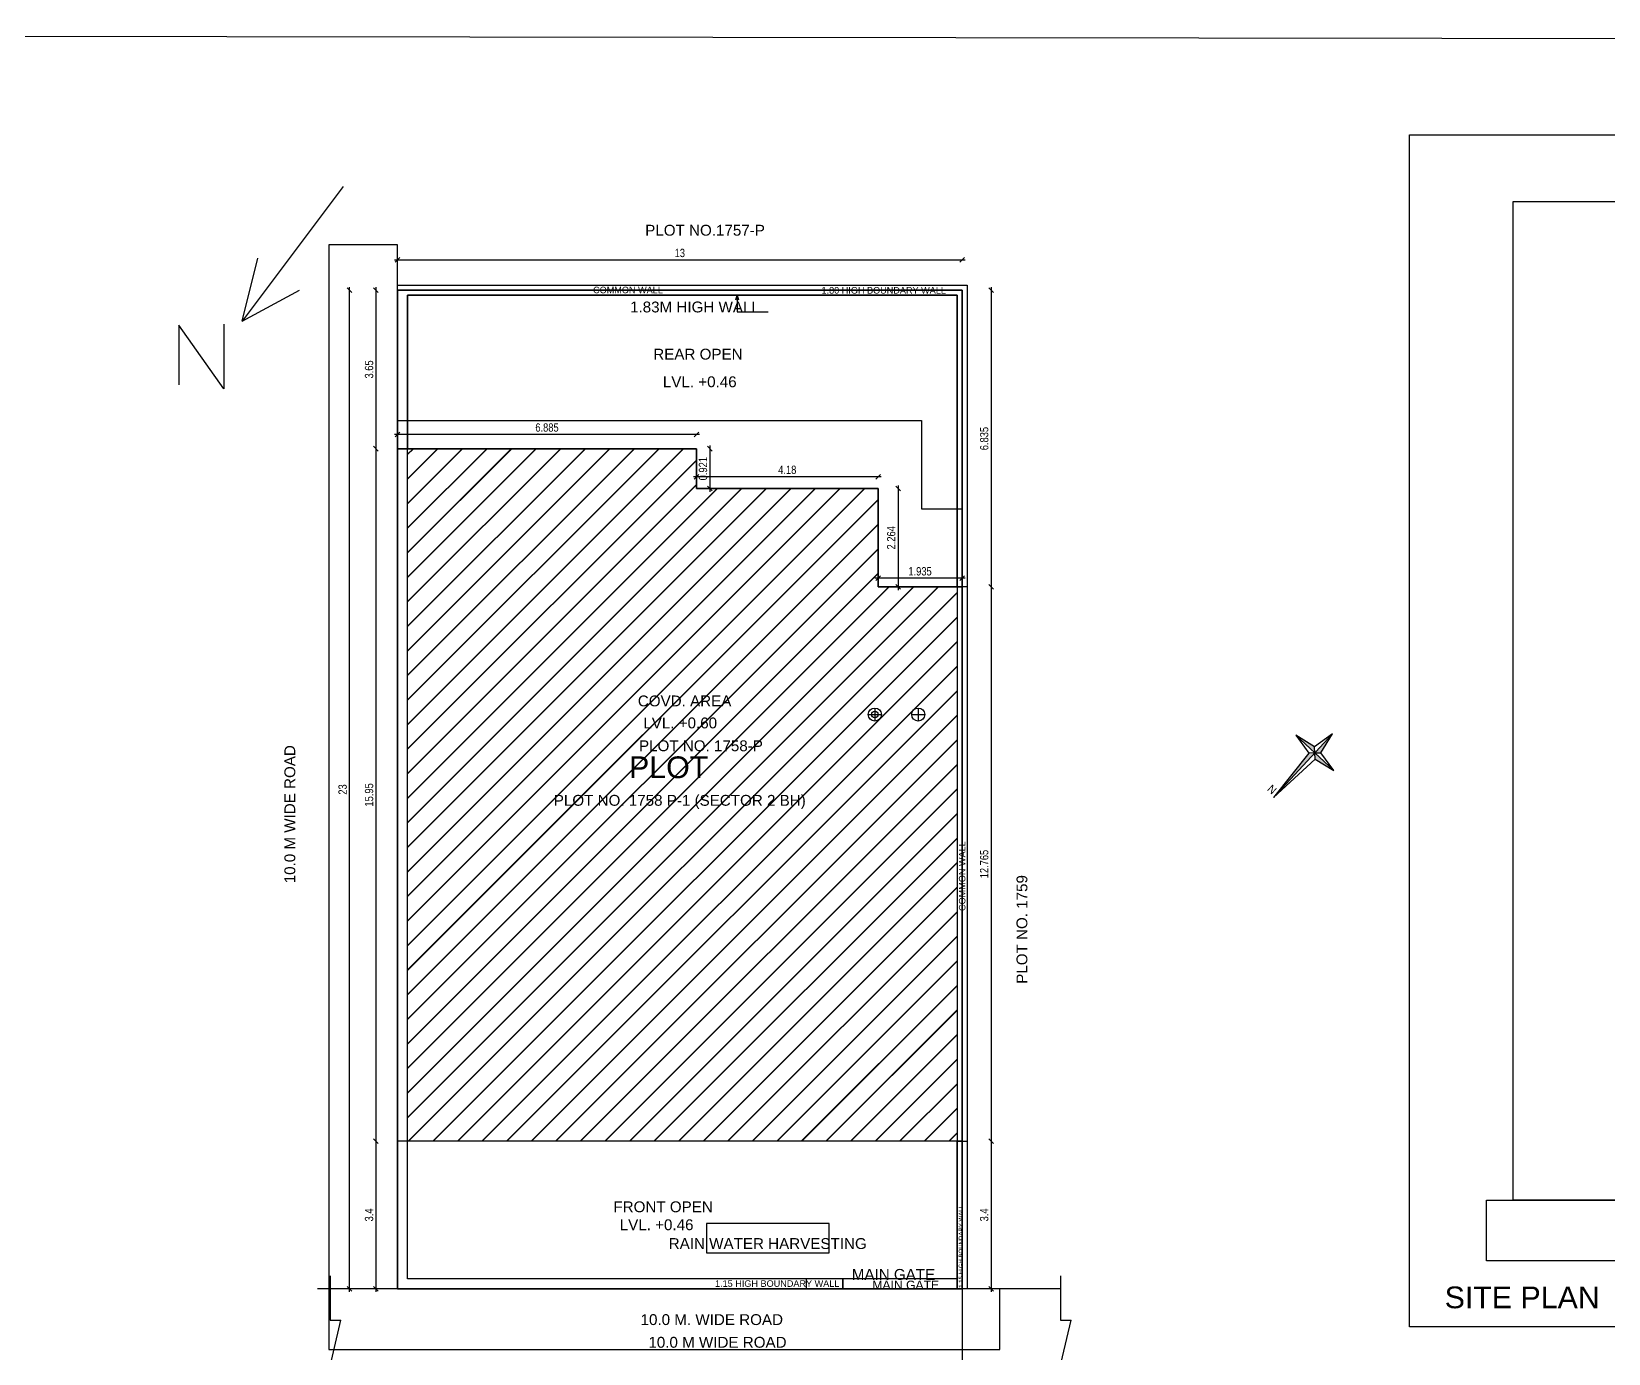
# Model space of a CAD drawing. Header units: metres. Extents: x 0 to 140, y 0 to 47.
# Drawn here: x 85.04 to 121.35, y 16.35 to 46.79 of the extents above; entities that cross this region are included whole.
import ezdxf

# ---------------------------------------------------------------- set-up
doc = ezdxf.new("R2010")
doc.units = ezdxf.units.M
doc.header["$PDMODE"] = 3
doc.header["$PDSIZE"] = -3
doc.linetypes.add('DASHED', pattern=[0.75, 0.5, -0.25])
doc.layers.get('0').update_dxf_attribs({"linetype": 'CONTINUOUS'})
doc.layers.get('Defpoints').update_dxf_attribs({"linetype": 'CONTINUOUS'})
for name, color, linetype in [('_BoundaryWall', 252, 'CONTINUOUS'), ('_Building', 52, 'CONTINUOUS'), ('_Flr', 153, 'CONTINUOUS'), ('_Gate', 37, 'CONTINUOUS'), ('_LocationPlan', 211, 'CONTINUOUS'), ('_MainRoad', 20, 'CONTINUOUS'), ('_MarginLine', 253, 'CONTINUOUS'), ('_NETPLOT', 145, 'CONTINUOUS'), ('_Plot', 7, 'CONTINUOUS'), ('_PropWork', 1, 'CONTINUOUS'), ('_ResiFAR', 190, 'CONTINUOUS'), ('_ResiFSI', 190, 'CONTINUOUS'), ('_SitePlan', 50, 'CONTINUOUS'), ('_SubStructure', 32, 'CONTINUOUS'), ('FLOOR-STILT', 3, 'CONTINUOUS'), ('FLOOR01', 132, 'CONTINUOUS'), ('FLOOR02', 114, 'CONTINUOUS')]:
    doc.layers.add(name, color=color, linetype=linetype)
doc.layers.add('TEXT NAME', color=1, linetype='CONTINUOUS', lineweight=20)
doc.styles.add('AR 2.0 mm', font='arial.ttf', dxfattribs={"height": 100})
doc.styles.add('AR 3.0 mm', font='arial.ttf', dxfattribs={"height": 150})
doc.styles.add('DIM', font='arial.ttf', dxfattribs={"width": 0.8})
doc.styles.add('PreDCRFont', font='arial.ttf', dxfattribs={"height": 0.25})
doc.styles.add('tt', font='supef___.ttf', dxfattribs={"height": 3})
doc.dimstyles.new('1 DIM BIG', dxfattribs={"dimscale": 0.06, "dimtxt": 3.2, "dimasz": 1.8, "dimexe": 0.7, "dimexo": 0, "dimgap": 1, "dimtad": 1, "dimdec": 4, "dimdsep": 46, "dimtxsty": 'DIM', "dimblk1": 'OBLIQUE', "dimblk2": 'OBLIQUE', "dimsah": 1, "dimcen": 0, "dimdle": 1.2, "dimse1": 1, "dimse2": 1, "dimclrd": 3, "dimclre": 5, "dimclrt": 256, "dimadec": 0, "dimazin": 0, "dimtfac": 1, "dimtdec": 4, "dimtix": 1, "dimtmove": 2, "dimatfit": 3, "dimldrblk": 'OPEN30', "dimfxl": 0.7, "dimtolj": 1, "dimarcsym": 0})

# ---------------------------------------------------------------- blocks, each defined once
blk = doc.blocks.new('_Oblique')
at = {"color": 0, "linetype": 'ByBlock', "lineweight": -2}
blk.add_line((-0.5, -0.5), (0.5, 0.5), dxfattribs=at)
blk = doc.blocks.new('*D74')
at = {"lineweight": -2, "transparency": 16777216}
blk.add_line((92.359, 17.764), (92.359, 40.908), dxfattribs=at)
at = {"layer": 'Defpoints', "color": 0, "linetype": 'ByBlock', "transparency": 16777216}
for p in [(92.359, 40.836), (93.464, 40.836), (93.464, 17.836)]:
    blk.add_point(p, dxfattribs=at)
at = {"linetype": 'ByBlock', "lineweight": -2, "transparency": 16777216, "xscale": 0.108, "yscale": 0.108, "zscale": 0.108}
for p, rotation in [((92.359, 40.836), 90), ((92.359, 17.836), 270)]:
    blk.add_blockref('_Oblique', p, dxfattribs=dict(at, rotation=rotation))
at = {"linetype": 'ByBlock', "transparency": 16777216, "insert": (92.201, 29.336), "char_height": 0.192, "attachment_point": 5, "rotation": 90, "style": 'DIM', "bg_fill": 3, "box_fill_scale": 1.1, "bg_fill_color": 256, "bg_fill_true_color": 13158600, "bg_fill_transparency": 0}
blk.add_mtext('\\A1;23', dxfattribs=at)
blk = doc.blocks.new('_Open30')
at = {"color": 0, "linetype": 'ByBlock', "lineweight": -2}
for p, q in [((-1, 0.27), (0, 0)), ((0, 0), (-1, -0.27)), ((0, 0), (-1, 0))]:
    blk.add_line(p, q, dxfattribs=at)
blk = doc.blocks.new('*D75')
at = {"lineweight": -2, "transparency": 16777216}
blk.add_line((93.392, 41.535), (106.536, 41.535), dxfattribs=at)
at = {"layer": 'Defpoints', "color": 0, "linetype": 'ByBlock', "transparency": 16777216}
for p in [(106.464, 41.535), (93.464, 40.951), (106.464, 40.836)]:
    blk.add_point(p, dxfattribs=at)
at = {"linetype": 'ByBlock', "lineweight": -2, "transparency": 16777216, "xscale": 0.108, "yscale": 0.108, "zscale": 0.108, "rotation": 180}
blk.add_blockref('_Oblique', (93.464, 41.535), dxfattribs=at)
at = {"linetype": 'ByBlock', "lineweight": -2, "transparency": 16777216, "xscale": 0.108, "yscale": 0.108, "zscale": 0.108}
blk.add_blockref('_Oblique', (106.464, 41.535), dxfattribs=at)
at = {"linetype": 'ByBlock', "transparency": 16777216, "insert": (99.964, 41.693), "char_height": 0.192, "attachment_point": 5, "style": 'DIM', "bg_fill": 3, "box_fill_scale": 1.1, "bg_fill_color": 256, "bg_fill_true_color": 13158600, "bg_fill_transparency": 0}
blk.add_mtext('\\A1;13', dxfattribs=at)
blk = doc.blocks.new('*D76')
at = {"lineweight": -2, "transparency": 16777216}
blk.add_line((92.968, 40.908), (92.968, 37.114), dxfattribs=at)
at = {"layer": 'Defpoints', "color": 0, "linetype": 'ByBlock', "transparency": 16777216}
for p in [(93.464, 40.836), (92.968, 37.186), (93.464, 37.186)]:
    blk.add_point(p, dxfattribs=at)
at = {"linetype": 'ByBlock', "lineweight": -2, "transparency": 16777216, "xscale": 0.108, "yscale": 0.108, "zscale": 0.108}
for p, rotation in [((92.968, 40.836), 90), ((92.968, 37.186), 270)]:
    blk.add_blockref('_Oblique', p, dxfattribs=dict(at, rotation=rotation))
at = {"linetype": 'ByBlock', "transparency": 16777216, "insert": (92.81, 39.011), "char_height": 0.192, "attachment_point": 5, "rotation": 90, "style": 'DIM', "bg_fill": 3, "box_fill_scale": 1.1, "bg_fill_color": 256, "bg_fill_true_color": 13158600, "bg_fill_transparency": 0}
blk.add_mtext('\\A1;3.65', dxfattribs=at)
blk = doc.blocks.new('*D77')
at = {"lineweight": -2, "transparency": 16777216}
blk.add_line((92.968, 37.258), (92.968, 21.164), dxfattribs=at)
at = {"layer": 'Defpoints', "color": 0, "linetype": 'ByBlock', "transparency": 16777216}
for p in [(93.464, 37.186), (92.968, 21.236), (93.464, 21.236)]:
    blk.add_point(p, dxfattribs=at)
at = {"linetype": 'ByBlock', "lineweight": -2, "transparency": 16777216, "xscale": 0.108, "yscale": 0.108, "zscale": 0.108}
for p, rotation in [((92.968, 37.186), 90), ((92.968, 21.236), 270)]:
    blk.add_blockref('_Oblique', p, dxfattribs=dict(at, rotation=rotation))
at = {"linetype": 'ByBlock', "transparency": 16777216, "insert": (92.81, 29.211), "char_height": 0.192, "attachment_point": 5, "rotation": 90, "style": 'DIM', "bg_fill": 3, "box_fill_scale": 1.1, "bg_fill_color": 256, "bg_fill_true_color": 13158600, "bg_fill_transparency": 0}
blk.add_mtext('\\A1;15.95', dxfattribs=at)
blk = doc.blocks.new('*D78')
at = {"lineweight": -2, "transparency": 16777216}
blk.add_line((92.968, 21.308), (92.968, 17.764), dxfattribs=at)
at = {"layer": 'Defpoints', "color": 0, "linetype": 'ByBlock', "transparency": 16777216}
for p in [(93.464, 21.236), (92.968, 17.836), (93.464, 17.836)]:
    blk.add_point(p, dxfattribs=at)
at = {"linetype": 'ByBlock', "lineweight": -2, "transparency": 16777216, "xscale": 0.108, "yscale": 0.108, "zscale": 0.108}
for p, rotation in [((92.968, 21.236), 90), ((92.968, 17.836), 270)]:
    blk.add_blockref('_Oblique', p, dxfattribs=dict(at, rotation=rotation))
at = {"linetype": 'ByBlock', "transparency": 16777216, "insert": (92.81, 19.536), "char_height": 0.192, "attachment_point": 5, "rotation": 90, "style": 'DIM', "bg_fill": 3, "box_fill_scale": 1.1, "bg_fill_color": 256, "bg_fill_true_color": 13158600, "bg_fill_transparency": 0}
blk.add_mtext('\\A1;3.4', dxfattribs=at)
blk = doc.blocks.new('*D79')
at = {"lineweight": -2, "transparency": 16777216}
blk.add_line((100.421, 37.514), (93.392, 37.514), dxfattribs=at)
at = {"layer": 'Defpoints', "color": 0, "linetype": 'ByBlock', "transparency": 16777216}
for p in [(93.464, 37.514), (93.464, 37.186), (100.349, 37.186)]:
    blk.add_point(p, dxfattribs=at)
at = {"linetype": 'ByBlock', "lineweight": -2, "transparency": 16777216, "xscale": 0.108, "yscale": 0.108, "zscale": 0.108, "rotation": 180}
blk.add_blockref('_Oblique', (93.464, 37.514), dxfattribs=at)
at = {"linetype": 'ByBlock', "lineweight": -2, "transparency": 16777216, "xscale": 0.108, "yscale": 0.108, "zscale": 0.108}
blk.add_blockref('_Oblique', (100.349, 37.514), dxfattribs=at)
at = {"linetype": 'ByBlock', "transparency": 16777216, "insert": (96.906, 37.672), "char_height": 0.192, "attachment_point": 5, "style": 'DIM', "bg_fill": 3, "box_fill_scale": 1.1, "bg_fill_color": 256, "bg_fill_true_color": 13158600, "bg_fill_transparency": 0}
blk.add_mtext('\\A1;6.885', dxfattribs=at)
blk = doc.blocks.new('*D80')
at = {"lineweight": -2, "transparency": 16777216}
blk.add_line((100.657, 37.258), (100.657, 36.193), dxfattribs=at)
at = {"linetype": 'ByBlock', "lineweight": -2, "transparency": 16777216, "xscale": 0.108, "yscale": 0.108, "zscale": 0.108}
for p, rotation in [((100.657, 37.186), 90), ((100.657, 36.265), 270)]:
    blk.add_blockref('_Oblique', p, dxfattribs=dict(at, rotation=rotation))
at = {"linetype": 'ByBlock', "transparency": 16777216, "insert": (100.499, 36.725), "char_height": 0.192, "attachment_point": 5, "rotation": 90, "style": 'DIM', "bg_fill": 3, "box_fill_scale": 1.1, "bg_fill_color": 256, "bg_fill_true_color": 13158600, "bg_fill_transparency": 0}
blk.add_mtext('\\A1;0.921', dxfattribs=at)
at = {"layer": 'Defpoints', "color": 0, "linetype": 'ByBlock', "transparency": 16777216}
for p in [(100.349, 37.186), (100.349, 36.265), (100.657, 36.265)]:
    blk.add_point(p, dxfattribs=at)
blk = doc.blocks.new('*D81')
at = {"lineweight": -2, "transparency": 16777216}
blk.add_line((104.601, 36.54), (100.277, 36.54), dxfattribs=at)
at = {"layer": 'Defpoints', "color": 0, "linetype": 'ByBlock', "transparency": 16777216}
for p in [(100.349, 36.54), (100.349, 36.265), (104.529, 36.265)]:
    blk.add_point(p, dxfattribs=at)
at = {"linetype": 'ByBlock', "lineweight": -2, "transparency": 16777216, "xscale": 0.108, "yscale": 0.108, "zscale": 0.108, "rotation": 180}
blk.add_blockref('_Oblique', (100.349, 36.54), dxfattribs=at)
at = {"linetype": 'ByBlock', "lineweight": -2, "transparency": 16777216, "xscale": 0.108, "yscale": 0.108, "zscale": 0.108}
blk.add_blockref('_Oblique', (104.529, 36.54), dxfattribs=at)
at = {"linetype": 'ByBlock', "transparency": 16777216, "insert": (102.439, 36.698), "char_height": 0.192, "attachment_point": 5, "style": 'DIM', "bg_fill": 3, "box_fill_scale": 1.1, "bg_fill_color": 256, "bg_fill_true_color": 13158600, "bg_fill_transparency": 0}
blk.add_mtext('\\A1;4.18', dxfattribs=at)
blk = doc.blocks.new('*D82')
at = {"lineweight": -2, "transparency": 16777216}
blk.add_line((104.991, 36.337), (104.991, 33.929), dxfattribs=at)
at = {"layer": 'Defpoints', "color": 0, "linetype": 'ByBlock', "transparency": 16777216}
for p in [(104.529, 36.265), (104.529, 34.001), (104.991, 34.001)]:
    blk.add_point(p, dxfattribs=at)
at = {"linetype": 'ByBlock', "lineweight": -2, "transparency": 16777216, "xscale": 0.108, "yscale": 0.108, "zscale": 0.108}
for p, rotation in [((104.991, 36.265), 90), ((104.991, 34.001), 270)]:
    blk.add_blockref('_Oblique', p, dxfattribs=dict(at, rotation=rotation))
at = {"linetype": 'ByBlock', "transparency": 16777216, "insert": (104.833, 35.133), "char_height": 0.192, "attachment_point": 5, "rotation": 90, "style": 'DIM', "bg_fill": 3, "box_fill_scale": 1.1, "bg_fill_color": 256, "bg_fill_true_color": 13158600, "bg_fill_transparency": 0}
blk.add_mtext('\\A1;2.264', dxfattribs=at)
blk = doc.blocks.new('*D83')
at = {"lineweight": -2, "transparency": 16777216}
blk.add_line((106.536, 34.202), (104.457, 34.202), dxfattribs=at)
at = {"layer": 'Defpoints', "color": 0, "linetype": 'ByBlock', "transparency": 16777216}
for p in [(104.529, 34.202), (104.529, 34.001), (106.464, 34.001)]:
    blk.add_point(p, dxfattribs=at)
at = {"linetype": 'ByBlock', "lineweight": -2, "transparency": 16777216, "xscale": 0.108, "yscale": 0.108, "zscale": 0.108, "rotation": 180}
blk.add_blockref('_Oblique', (104.529, 34.202), dxfattribs=at)
at = {"linetype": 'ByBlock', "lineweight": -2, "transparency": 16777216, "xscale": 0.108, "yscale": 0.108, "zscale": 0.108}
blk.add_blockref('_Oblique', (106.464, 34.202), dxfattribs=at)
at = {"linetype": 'ByBlock', "transparency": 16777216, "insert": (105.496, 34.36), "char_height": 0.192, "attachment_point": 5, "style": 'DIM', "bg_fill": 3, "box_fill_scale": 1.1, "bg_fill_color": 256, "bg_fill_true_color": 13158600, "bg_fill_transparency": 0}
blk.add_mtext('\\A1;1.935', dxfattribs=at)
blk = doc.blocks.new('*D85')
at = {"lineweight": -2, "transparency": 16777216}
blk.add_line((107.132, 40.908), (107.132, 33.929), dxfattribs=at)
at = {"layer": 'Defpoints', "color": 0, "linetype": 'ByBlock', "transparency": 16777216}
for p in [(104.522, 40.836), (105.904, 34.001), (107.132, 34.001)]:
    blk.add_point(p, dxfattribs=at)
at = {"linetype": 'ByBlock', "lineweight": -2, "transparency": 16777216, "xscale": 0.108, "yscale": 0.108, "zscale": 0.108}
for p, rotation in [((107.132, 40.836), 90), ((107.132, 34.001), 270)]:
    blk.add_blockref('_Oblique', p, dxfattribs=dict(at, rotation=rotation))
at = {"linetype": 'ByBlock', "transparency": 16777216, "insert": (106.974, 37.418), "char_height": 0.192, "attachment_point": 5, "rotation": 90, "style": 'DIM', "bg_fill": 3, "box_fill_scale": 1.1, "bg_fill_color": 256, "bg_fill_true_color": 13158600, "bg_fill_transparency": 0}
blk.add_mtext('\\A1;6.835', dxfattribs=at)
blk = doc.blocks.new('*D86')
at = {"lineweight": -2, "transparency": 16777216}
blk.add_line((107.132, 34.073), (107.132, 21.164), dxfattribs=at)
at = {"layer": 'Defpoints', "color": 0, "linetype": 'ByBlock', "transparency": 16777216}
for p in [(105.904, 34.001), (106.464, 21.236), (107.132, 21.236)]:
    blk.add_point(p, dxfattribs=at)
at = {"linetype": 'ByBlock', "lineweight": -2, "transparency": 16777216, "xscale": 0.108, "yscale": 0.108, "zscale": 0.108}
for p, rotation in [((107.132, 34.001), 90), ((107.132, 21.236), 270)]:
    blk.add_blockref('_Oblique', p, dxfattribs=dict(at, rotation=rotation))
at = {"linetype": 'ByBlock', "transparency": 16777216, "insert": (106.974, 27.618), "char_height": 0.192, "attachment_point": 5, "rotation": 90, "style": 'DIM', "bg_fill": 3, "box_fill_scale": 1.1, "bg_fill_color": 256, "bg_fill_true_color": 13158600, "bg_fill_transparency": 0}
blk.add_mtext('\\A1;12.765', dxfattribs=at)
blk = doc.blocks.new('*D87')
at = {"lineweight": -2, "transparency": 16777216}
blk.add_line((107.132, 21.308), (107.132, 17.764), dxfattribs=at)
at = {"layer": 'Defpoints', "color": 0, "linetype": 'ByBlock', "transparency": 16777216}
for p in [(106.464, 21.236), (106.464, 17.836), (107.132, 17.836)]:
    blk.add_point(p, dxfattribs=at)
at = {"linetype": 'ByBlock', "lineweight": -2, "transparency": 16777216, "xscale": 0.108, "yscale": 0.108, "zscale": 0.108}
for p, rotation in [((107.132, 21.236), 90), ((107.132, 17.836), 270)]:
    blk.add_blockref('_Oblique', p, dxfattribs=dict(at, rotation=rotation))
at = {"linetype": 'ByBlock', "transparency": 16777216, "insert": (106.974, 19.536), "char_height": 0.192, "attachment_point": 5, "rotation": 90, "style": 'DIM', "bg_fill": 3, "box_fill_scale": 1.1, "bg_fill_color": 256, "bg_fill_true_color": 13158600, "bg_fill_transparency": 0}
blk.add_mtext('\\A1;3.4', dxfattribs=at)
blk = doc.blocks.new('North')
at = {"layer": '_LocationPlan'}
h = blk.add_hatch(color=7, dxfattribs=at)
h.paths.add_polyline_path([(0, 0), (-0.1, 0.1), (-0.6, 0)])
h.paths.add_polyline_path([(0, 0), (0.1, 0.1), (0, 1.4)])
h.paths.add_polyline_path([(0, 0), (0.1, -0.1), (0.6, 0)])
h.paths.add_polyline_path([(0, 0), (-0.1, -0.1), (0, -0.6)])
at = {"layer": '_LocationPlan', "color": 7}
for p, q in [((0, -0.6), (0, 1.4)), ((-0.6, 0), (0.6, 0))]:
    blk.add_line(p, q, dxfattribs=at)
for points in [[(0, 1.4), (-0.1, 0.1), (-0.6, 0), (-0.1, -0.1), (0, -0.6), (0.1, -0.1), (0.6, 0), (0.1, 0.1), (0, 1.4)], [(-0.1, 0.1), (0, 0), (-0.1, -0.1)], [(0, 0), (0.1, 0.1)], [(0, 0), (0.1, -0.1)]]:
    blk.add_lwpolyline(points, dxfattribs=at)
at = {"layer": '_LocationPlan', "color": 7, "style": 'tt'}
blk.add_text('N', height=0.18, dxfattribs=at).set_placement((0.061, 1.197))
blk = doc.blocks.new('Direction Ref Point')
at = {"layer": '_Flr'}
for p, q in [((-0.15, 0), (0.15, 0)), ((0, 0.15), (0, -0.15))]:
    blk.add_line(p, q, dxfattribs=at)
for radius in [0.15, 0.075]:
    blk.add_circle((0, 0), radius, dxfattribs=at)
blk = doc.blocks.new('Common Point')
at = {"layer": '_ResiFSI'}
for p, q in [((-0.15, 0), (0.15, 0)), ((0, 0.15), (0, -0.15))]:
    blk.add_line(p, q, dxfattribs=at)
blk.add_circle((0, 0), 0.15, dxfattribs=at)
blk = doc.blocks.new('ADCR_MARGIN', base_point=(866864.09, -144769.331))
at = {"layer": '_MarginLine', "color": 5, "linetype": 'ByBlock'}
for p, q in [((866857.59, -144780.831), (866857.59, -144757.831)), ((866870.59, -144757.831), (866870.59, -144780.831))]:
    blk.add_line(p, q, dxfattribs=at)
at = {"layer": '_MarginLine', "color": 6, "linetype": 'ByBlock'}
blk.add_line((866857.59, -144757.831), (866870.59, -144757.831), dxfattribs=at)
at = {"layer": '_MarginLine', "color": 1, "linetype": 'ByBlock'}
blk.add_line((866870.59, -144780.831), (866857.59, -144780.831), dxfattribs=at)

msp = doc.modelspace()

# ---------------------------------------------------------------- hatches: boundary and pattern name
at = {"linetype": 'ByBlock'}
h = msp.add_hatch(dxfattribs=at)
h.set_pattern_fill('JIS_LC_20', color=256, scale=0.02)
h.set_pattern_definition([(45, (-865.9494, 148.25663), (-0.28284271, 0.28284271), []), (45, (-865.9414, 148.25663), (-0.28284271, 0.28284271), [])])
h.paths.add_polyline_path([(106.34888, 34.00071), (104.52888, 34.00071), (104.52888, 36.26471), (100.34888, 36.26471), (100.34888, 37.18571), (93.69388, 37.18571), (93.69388, 21.23571), (106.34888, 21.23571)])
h.paths.add_polyline_path([(98.96025, 30.14843), (101.94294, 30.14843), (101.94294, 30.53648), (98.96025, 30.53648)], flags=24)
h.paths.add_polyline_path([(99.06031, 30.67533), (100.88713, 30.67533), (100.88713, 31.05826), (99.06031, 31.05826)], flags=24)
h.paths.add_polyline_path([(98.93306, 31.18164), (101.3136, 31.18164), (101.3136, 31.56968), (98.93306, 31.56968)], flags=24)

# ---------------------------------------------------------------- linework, layer by layer
for p, q in [((89.88349, 40.12103), (90.25014, 41.57198)), ((89.88349, 40.12103), (91.21, 40.83866)), ((93.46388, 40.95071), (106.57888, 40.95071)), ((93.46388, 17.83571), (93.46388, 40.95071)), ((93.69388, 40.72071), (106.34888, 40.72071)), ((93.69388, 18.06571), (93.69388, 40.72071)), ((106.34888, 40.72071), (106.34888, 17.83571)), ((106.57888, 40.95071), (106.57888, 17.83571)), ((88.42788, 40.02954), (88.42788, 38.65418)), ((89.4681, 38.56249), (88.42788, 40.02954)), ((89.4681, 40.04992), (89.4681, 38.56249)), ((93.46388, 37.18571), (100.34888, 37.18571)), ((93.46388, 21.23571), (93.46388, 37.18571)), ((100.34888, 37.18571), (100.34888, 36.26471)), ((100.34888, 36.26471), (104.52888, 36.26471)), ((104.52888, 36.26471), (104.52888, 34.00071)), ((104.52888, 34.00071), (106.46388, 34.00071)), ((106.46388, 34.00071), (106.46388, 21.23571)), ((106.46388, 21.23571), (93.46388, 21.23571)), ((93.46388, 17.83571), (91.62043, 17.83571)), ((91.91655, 18.13489), (91.91655, 17.10855)), ((108.72935, 17.83571), (93.46388, 17.83571)), ((102.87901, 18.06571), (93.69388, 18.06571)), ((102.87901, 17.83571), (102.87901, 18.06571)), ((108.72935, 18.13489), (108.72935, 17.10855)), ((91.7081, 15.17981), (92.16158, 17.10855)), ((91.91655, 17.10855), (92.16158, 17.10855)), ((108.5209, 15.17981), (108.97438, 17.10855)), ((108.72935, 17.10855), (108.97438, 17.10855))]:
    msp.add_line(p, q, dxfattribs=at)
at = {"linetype": 'DASHED'}
for p, q in [((93.46388, 40.83571), (106.46388, 40.83571)), ((106.46388, 40.83571), (106.46388, 17.83571))]:
    msp.add_line(p, q, dxfattribs=at)
at = {"layer": '_MainRoad'}
msp.add_lwpolyline([(118.54081, 19.87855), (133.02183, 19.87855), (133.02183, 18.48072), (118.54081, 18.48072)], close=True, dxfattribs=at)
at = {"layer": '_Plot', "lineweight": 25, "ltscale": 0.05}
msp.add_lwpolyline([(119.15563, 42.87855), (132.15563, 42.87855), (132.15563, 19.87855), (119.15563, 19.87855)], close=True, dxfattribs=at)
at = {"layer": '_SitePlan', "lineweight": 25, "ltscale": 0.05}
msp.add_lwpolyline([(116.76273, 44.41131), (134.78622, 44.41131), (134.78622, 16.95661), (116.76273, 16.95661)], close=True, dxfattribs=at)
at = {"layer": '_SubStructure'}
msp.add_lwpolyline([(103.40148, 19.33996), (100.57673, 19.33996), (100.57673, 18.66347), (103.40148, 18.66347)], close=True, dxfattribs=at)

# ---------------------------------------------------------------- block references
at = {"layer": '_Flr'}
msp.add_blockref('Direction Ref Point', (104.45496, 31.06228), dxfattribs=at)
at = {"layer": '_LocationPlan', "rotation": 137.0786833970151}
msp.add_blockref('North', (114.58634, 30.17845), dxfattribs=at)
at = {"layer": '_ResiFAR'}
msp.add_blockref('Common Point', (105.45496, 31.06228), dxfattribs=at)

# ---------------------------------------------------------------- texts
at = {"style": 'AR 3.0 mm'}
for s, p in [('PLOT NO.1757-P', (99.16799, 42.09229)), ('1.83M HIGH WALL', (98.81878, 40.32426)), ('REAR OPEN', (99.35315, 39.23785)), ('LVL. +0.46', (99.57443, 38.60152)), ('COVD. AREA ', (98.99774, 31.25058)), ('LVL. +0.60', (99.12413, 30.74341)), ('PLOT NO. 1758-P', (99.02492, 30.21737)), ('FRONT OPEN', (98.43472, 19.59835)), ('LVL. +0.46', (98.58101, 19.18495)), ('MAIN GATE', (103.9238, 18.04099)), ('10.0 M WIDE ROAD', (99.24074, 16.47782))]:
    msp.add_text(s, height=0.25, dxfattribs=at).set_placement(p)
for s, p in [('10.0 M WIDE ROAD', (91.10988, 27.17493)), ('PLOT NO. 1759', (107.96714, 24.86024))]:
    msp.add_text(s, height=0.25, rotation=90, dxfattribs=at).set_placement(p)
at = {"layer": '_BoundaryWall', "lineweight": 25, "ltscale": 0.05, "insert": (102.20687, 17.87775), "char_height": 0.15, "attachment_point": 8, "style": 'PreDCRFont'}
msp.add_mtext('1.15 HIGH BOUNDARY WALL', dxfattribs=at)
at = {"layer": '_Gate', "lineweight": 25, "ltscale": 0.05, "insert": (105.16596, 18.02263), "char_height": 0.2, "attachment_point": 2, "style": 'PreDCRFont'}
msp.add_mtext('MAIN GATE', dxfattribs=at)
at = {"layer": '_MainRoad', "insert": (100.70112, 17.2501), "char_height": 0.25, "attachment_point": 2, "style": 'PreDCRFont'}
msp.add_mtext('10.0 M. WIDE ROAD', dxfattribs=at)
at = {"layer": '_Plot', "lineweight": 25, "ltscale": 0.05, "insert": (99.70811, 30.09755), "char_height": 0.5, "attachment_point": 2, "style": 'PreDCRFont'}
msp.add_mtext('PLOT', dxfattribs=at)
at = {"layer": '_PropWork', "linetype": 'ByBlock', "insert": (99.96388, 29.21071), "char_height": 0.25, "attachment_point": 2, "style": 'PreDCRFont'}
msp.add_mtext('PLOT NO. 1758 P-1 (SECTOR 2 BH)', dxfattribs=at)
at = {"layer": '_SitePlan', "lineweight": 25, "ltscale": 0.05, "insert": (119.3612, 17.88713), "char_height": 0.5, "attachment_point": 2, "style": 'PreDCRFont'}
msp.add_mtext('SITE PLAN', dxfattribs=at)
at = {"layer": '_SubStructure', "insert": (101.98911, 19.00172), "char_height": 0.25, "attachment_point": 2, "style": 'PreDCRFont'}
msp.add_mtext('RAIN WATER HARVESTING', dxfattribs=at)

# ---------------------------------------------------------------- next in the draw order: dimensions: what is measured, and where the dimension line sits
at = {"linetype": 'ByBlock'}
dim = msp.add_linear_dim(base=(92.35925, 40.83571), p1=(93.46388, 17.83571), p2=(93.46388, 40.83571), angle=90, dimstyle='1 DIM BIG', override={"dimclrd": 256, "dimfxl": 0.18, "dimfxlon": 1, "dimtfill": 1, "dimarcsym": 1}, dxfattribs=at)
dim.commit()
dim.dimension.update_dxf_attribs({"geometry": '*D74', "text_midpoint": (92.20115, 29.33571), "dimtype": 160})

# ---------------------------------------------------------------- next in the draw order: linework, layer by layer
msp.add_line((92.21512, 43.22672), (89.88349, 40.12103), dxfattribs=at)

# ---------------------------------------------------------------- next in the draw order: dimensions: what is measured, and where the dimension line sits
dim = msp.add_linear_dim(base=(106.46388, 41.53532), p1=(93.46388, 40.95071), p2=(106.46388, 40.83571), dimstyle='1 DIM BIG', override={"dimclrd": 256, "dimfxl": 0.18, "dimfxlon": 1, "dimtfill": 1, "dimarcsym": 1}, dxfattribs=at)
dim.commit()
dim.dimension.update_dxf_attribs({"geometry": '*D75', "text_midpoint": (99.96388, 41.69341)})

# ---------------------------------------------------------------- next in the draw order: texts
at = {"layer": 'TEXT NAME', "style": 'AR 2.0 mm'}
msp.add_text('COMMON WALL', height=0.15, dxfattribs=at).set_placement((97.96762, 40.76596))

# ---------------------------------------------------------------- next in the draw order: dimensions: what is measured, and where the dimension line sits
at = {"linetype": 'ByBlock'}
dim = msp.add_linear_dim(base=(92.96768, 37.18571), p1=(93.46388, 40.83571), p2=(93.46388, 37.18571), angle=90, dimstyle='1 DIM BIG', override={"dimclrd": 256, "dimfxl": 0.18, "dimfxlon": 1, "dimtfill": 1, "dimarcsym": 1}, dxfattribs=at)
dim.commit()
dim.dimension.update_dxf_attribs({"geometry": '*D76', "text_midpoint": (92.80958, 39.01071)})

# ---------------------------------------------------------------- next in the draw order: leaders
msp.add_leader([(101.28553, 40.72071), (101.28553, 40.33941), (102.00182, 40.33941)], dimstyle='1 DIM BIG', override={"dimgap": 1, "dimtad": 0, "dimclrd": 256, "dimfxl": 0.18, "dimfxlon": 1, "dimtfill": 1, "dimarcsym": 1}, dxfattribs=at)

# ---------------------------------------------------------------- next in the draw order: dimensions: what is measured, and where the dimension line sits
dim = msp.add_linear_dim(base=(92.96768, 21.23571), p1=(93.46388, 37.18571), p2=(93.46388, 21.23571), angle=90, dimstyle='1 DIM BIG', override={"dimclrd": 256, "dimfxl": 0.18, "dimfxlon": 1, "dimtfill": 1, "dimarcsym": 1}, dxfattribs=at)
dim.commit()
dim.dimension.update_dxf_attribs({"geometry": '*D77', "text_midpoint": (92.80965, 29.21071)})

# ---------------------------------------------------------------- next in the draw order: dimensions: what is measured, and where the dimension line sits
dim = msp.add_linear_dim(base=(93.46388, 37.51397), p1=(100.34888, 37.18571), p2=(93.46388, 37.18571), dimstyle='1 DIM BIG', override={"dimclrd": 256, "dimfxl": 0.18, "dimfxlon": 1, "dimtfill": 1, "dimarcsym": 1}, dxfattribs=at)
dim.commit()
dim.dimension.update_dxf_attribs({"geometry": '*D79', "text_midpoint": (96.90638, 37.672)})
dim = msp.add_linear_dim(base=(92.96768, 17.83571), p1=(93.46388, 21.23571), p2=(93.46388, 17.83571), angle=90, dimstyle='1 DIM BIG', override={"dimclrd": 256, "dimfxl": 0.18, "dimfxlon": 1, "dimtfill": 1, "dimarcsym": 1}, dxfattribs=at)
dim.commit()
dim.dimension.update_dxf_attribs({"geometry": '*D78', "text_midpoint": (92.80958, 19.53571)})

# ---------------------------------------------------------------- next in the draw order: linework, layer by layer
at = {"layer": '_BoundaryWall'}
msp.add_lwpolyline([(103.71603, 18.06571), (93.69388, 18.06571), (93.69388, 21.23571), (93.46388, 21.23571), (93.46388, 17.83571), (103.71603, 17.83571)], close=True, dxfattribs=at)
at = {"layer": 'FLOOR-STILT', "color": 6, "linetype": 'ByBlock'}
msp.add_line((93.46388, 17.83571), (93.46388, 40.83571), dxfattribs=at)

# ---------------------------------------------------------------- next in the draw order: dimensions: what is measured, and where the dimension line sits
at = {"linetype": 'ByBlock'}
dim = msp.add_linear_dim(base=(100.65728, 36.26471), p1=(100.34888, 37.18571), p2=(100.34888, 36.26471), angle=90, dimstyle='1 DIM BIG', override={"dimclrd": 256, "dimfxl": 0.18, "dimfxlon": 1, "dimtfill": 1, "dimarcsym": 1}, dxfattribs=at)
dim.commit()
dim.dimension.update_dxf_attribs({"geometry": '*D80', "text_midpoint": (100.49925, 36.72521)})

# ---------------------------------------------------------------- next in the draw order: dimensions: what is measured, and where the dimension line sits
dim = msp.add_linear_dim(base=(100.34888, 36.53958), p1=(104.52888, 36.26471), p2=(100.34888, 36.26471), dimstyle='1 DIM BIG', override={"dimclrd": 256, "dimfxl": 0.18, "dimfxlon": 1, "dimtfill": 1, "dimarcsym": 1}, dxfattribs=at)
dim.commit()
dim.dimension.update_dxf_attribs({"geometry": '*D81', "text_midpoint": (102.43888, 36.69761)})

# ---------------------------------------------------------------- next in the draw order: dimensions: what is measured, and where the dimension line sits
dim = msp.add_linear_dim(base=(104.9914, 34.00071), p1=(104.52888, 36.26471), p2=(104.52888, 34.00071), angle=90, dimstyle='1 DIM BIG', override={"dimclrd": 256, "dimfxl": 0.18, "dimfxlon": 1, "dimtfill": 1, "dimarcsym": 1}, dxfattribs=at)
dim.commit()
dim.dimension.update_dxf_attribs({"geometry": '*D82', "text_midpoint": (104.83337, 35.13271)})

# ---------------------------------------------------------------- next in the draw order: dimensions: what is measured, and where the dimension line sits
dim = msp.add_linear_dim(base=(104.52888, 34.20152), p1=(106.46388, 34.00071), p2=(104.52888, 34.00071), dimstyle='1 DIM BIG', override={"dimclrd": 256, "dimfxl": 0.18, "dimfxlon": 1, "dimtfill": 1, "dimarcsym": 1}, dxfattribs=at)
dim.commit()
dim.dimension.update_dxf_attribs({"geometry": '*D83', "text_midpoint": (105.49638, 34.35961)})

# ---------------------------------------------------------------- next in the draw order: dimensions: what is measured, and where the dimension line sits
dim = msp.add_linear_dim(base=(107.13208, 34.00071), p1=(104.52216, 40.83571), p2=(105.90428, 34.00071), angle=90, dimstyle='1 DIM BIG', override={"dimclrd": 256, "dimfxl": 0.18, "dimfxlon": 1, "dimtfill": 1, "dimarcsym": 1}, dxfattribs=at)
dim.commit()
dim.dimension.update_dxf_attribs({"geometry": '*D85', "text_midpoint": (106.97398, 37.41821)})

# ---------------------------------------------------------------- next in the draw order: linework, layer by layer
at = {"layer": 'FLOOR-STILT', "color": 3, "linetype": 'ByBlock'}
msp.add_line((93.46388, 40.83571), (106.46388, 40.83571), dxfattribs=at)

# ---------------------------------------------------------------- next in the draw order: texts
at = {"layer": '_BoundaryWall', "lineweight": 25, "ltscale": 0.05, "insert": (104.65928, 40.90813), "char_height": 0.15, "attachment_point": 2, "style": 'PreDCRFont'}
msp.add_mtext('1.80 HIGH BOUNDARY WALL', dxfattribs=at)

# ---------------------------------------------------------------- next in the draw order: dimensions: what is measured, and where the dimension line sits
at = {"linetype": 'ByBlock'}
dim = msp.add_linear_dim(base=(107.13208, 21.23571), p1=(105.90428, 34.00071), p2=(106.46388, 21.23571), angle=90, dimstyle='1 DIM BIG', override={"dimclrd": 256, "dimfxl": 0.18, "dimfxlon": 1, "dimtfill": 1, "dimarcsym": 1}, dxfattribs=at)
dim.commit()
dim.dimension.update_dxf_attribs({"geometry": '*D86', "text_midpoint": (106.97405, 27.61821)})

# ---------------------------------------------------------------- next in the draw order: linework, layer by layer
at = {"layer": '_BoundaryWall', "lineweight": 25, "ltscale": 0.05}
msp.add_lwpolyline([(93.46388, 37.18571), (93.46388, 40.95071), (106.57888, 40.95071), (106.57888, 34.00071), (106.34888, 34.00071), (106.34888, 40.72071), (93.69388, 40.72071), (93.69388, 37.18571)], close=True, dxfattribs=at)
at = {"layer": 'FLOOR01', "color": 234}
msp.add_lwpolyline([(93.46388, 37.18571), (93.46388, 37.83571), (105.52888, 37.83571), (105.52888, 35.80071), (106.34888, 35.80071), (106.34888, 34.00071), (104.52888, 34.00071), (104.52888, 36.26471), (100.34888, 36.26471), (100.34888, 37.18571)], close=True, dxfattribs=at)
at = {"layer": 'FLOOR02', "color": 234}
msp.add_lwpolyline([(93.46388, 37.18571), (93.46388, 37.83571), (105.52888, 37.83571), (105.52888, 35.80071), (106.46388, 35.80071), (106.46388, 34.00071), (104.52888, 34.00071), (104.52888, 36.26471), (100.34888, 36.26471), (100.34888, 37.18571)], close=True, dxfattribs=at)

# ---------------------------------------------------------------- next in the draw order: texts
at = {"layer": 'TEXT NAME', "style": 'AR 2.0 mm'}
msp.add_text('COMMON WALL', height=0.15, rotation=90, dxfattribs=at).set_placement((106.54073, 26.53666))

# ---------------------------------------------------------------- next in the draw order: dimensions: what is measured, and where the dimension line sits
at = {"linetype": 'ByBlock'}
dim = msp.add_linear_dim(base=(107.13208, 17.83571), p1=(106.46388, 21.23571), p2=(106.46388, 17.83571), angle=90, dimstyle='1 DIM BIG', override={"dimclrd": 256, "dimfxl": 0.18, "dimfxlon": 1, "dimtfill": 1, "dimarcsym": 1}, dxfattribs=at)
dim.commit()
dim.dimension.update_dxf_attribs({"geometry": '*D87', "text_midpoint": (106.97398, 19.53571)})

# ---------------------------------------------------------------- next in the draw order: linework, layer by layer
at = {"layer": '_BoundaryWall', "lineweight": 25, "ltscale": 0.05}
msp.add_lwpolyline([(106.34888, 21.23571), (106.57888, 21.23571), (106.57888, 17.83571), (106.34888, 17.83571)], close=True, dxfattribs=at)
at = {"layer": '_Building'}
msp.add_lwpolyline([(139.88936, 46.60037), (0, 46.79429), (0, 0), (139.88936, -0.19391)], close=True, dxfattribs=at)
at = {"layer": '_Gate', "lineweight": 25, "ltscale": 0.05}
msp.add_lwpolyline([(106.34888, 18.06571), (103.71603, 18.06571), (103.71603, 17.83571), (106.34888, 17.83571)], close=True, dxfattribs=at)
at = {"layer": '_MainRoad', "linetype": 'ByBlock'}
msp.add_lwpolyline([(107.33009, 17.83571), (93.46388, 17.83571), (93.46388, 41.88107), (91.88535, 41.88107), (91.88535, 16.43788), (107.33009, 16.43788)], close=True, dxfattribs=at)
at = {"layer": '_NETPLOT', "linetype": 'ByBlock'}
msp.add_lwpolyline([(93.46388, 17.83571), (106.46388, 17.83571), (106.46388, 40.83571), (93.46388, 40.83571)], close=True, dxfattribs=at)
at = {"layer": '_Plot', "lineweight": 25, "ltscale": 0.05}
msp.add_lwpolyline([(93.46388, 40.83571), (106.46388, 40.83571), (106.46388, 17.83571), (93.46388, 17.83571)], close=True, dxfattribs=at)
at = {"layer": '_PropWork', "linetype": 'ByBlock'}
msp.add_lwpolyline([(93.46388, 37.18571), (100.34888, 37.18571), (100.34888, 36.26471), (104.52888, 36.26471), (104.52888, 34.00071), (106.46388, 34.00071), (106.46388, 21.23571), (93.46388, 21.23571)], close=True, dxfattribs=at)
at = {"layer": 'FLOOR-STILT', "color": 2, "linetype": 'ByBlock'}
msp.add_line((106.46388, 40.83571), (106.46388, 17.83571), dxfattribs=at)
at = {"layer": 'FLOOR-STILT', "color": 4, "linetype": 'ByBlock'}
msp.add_line((106.46388, 17.83571), (93.46388, 17.83571), dxfattribs=at)
at = {"layer": 'FLOOR-STILT', "color": 161, "linetype": 'ByBlock'}
msp.add_line((103.71603, 17.83571), (106.34888, 17.83571), dxfattribs=at)
at = {"layer": 'FLOOR-STILT', "color": 41, "linetype": 'ByBlock'}
msp.add_line((106.46388, 17.83571), (106.46388, 7.83571), dxfattribs=at)
at = {"layer": 'FLOOR-STILT', "color": 61}
msp.add_lwpolyline([(139.88936, 46.60037), (0, 46.79429), (0, 0), (139.88936, -0.19391)], close=True, dxfattribs=at)
at = {"layer": 'FLOOR-STILT', "color": 7, "linetype": 'ByBlock'}
msp.add_lwpolyline([(106.46388, 40.83571), (93.46388, 40.83571), (93.46388, 17.83571), (106.46388, 17.83571)], close=True, dxfattribs=at)
at = {"layer": 'FLOOR-STILT', "color": 10, "linetype": 'ByBlock'}
msp.add_lwpolyline([(93.46388, 37.18571), (100.34888, 37.18571), (100.34888, 36.26471), (104.52888, 36.26471), (104.52888, 34.00071), (106.46388, 34.00071), (106.46388, 21.23571), (93.46388, 21.23571)], close=True, dxfattribs=at)
at = {"layer": 'FLOOR-STILT', "color": 96, "linetype": 'ByBlock'}
msp.add_lwpolyline([(106.46388, 17.83571), (93.46388, 17.83571)], dxfattribs=at)

# ---------------------------------------------------------------- next in the draw order: block references
at = {"layer": '_MarginLine', "linetype": 'ByBlock'}
msp.add_blockref('ADCR_MARGIN', (99.96388, 29.33571), dxfattribs=at)

# ---------------------------------------------------------------- next in the draw order: texts
at = {"layer": '_BoundaryWall', "lineweight": 25, "ltscale": 0.05, "insert": (106.38681, 18.81078), "char_height": 0.1, "attachment_point": 2, "rotation": 90, "style": 'PreDCRFont'}
msp.add_mtext('1.15 HIGH BOUNDARY WALL', dxfattribs=at)

doc.saveas('drawing.dxf')
